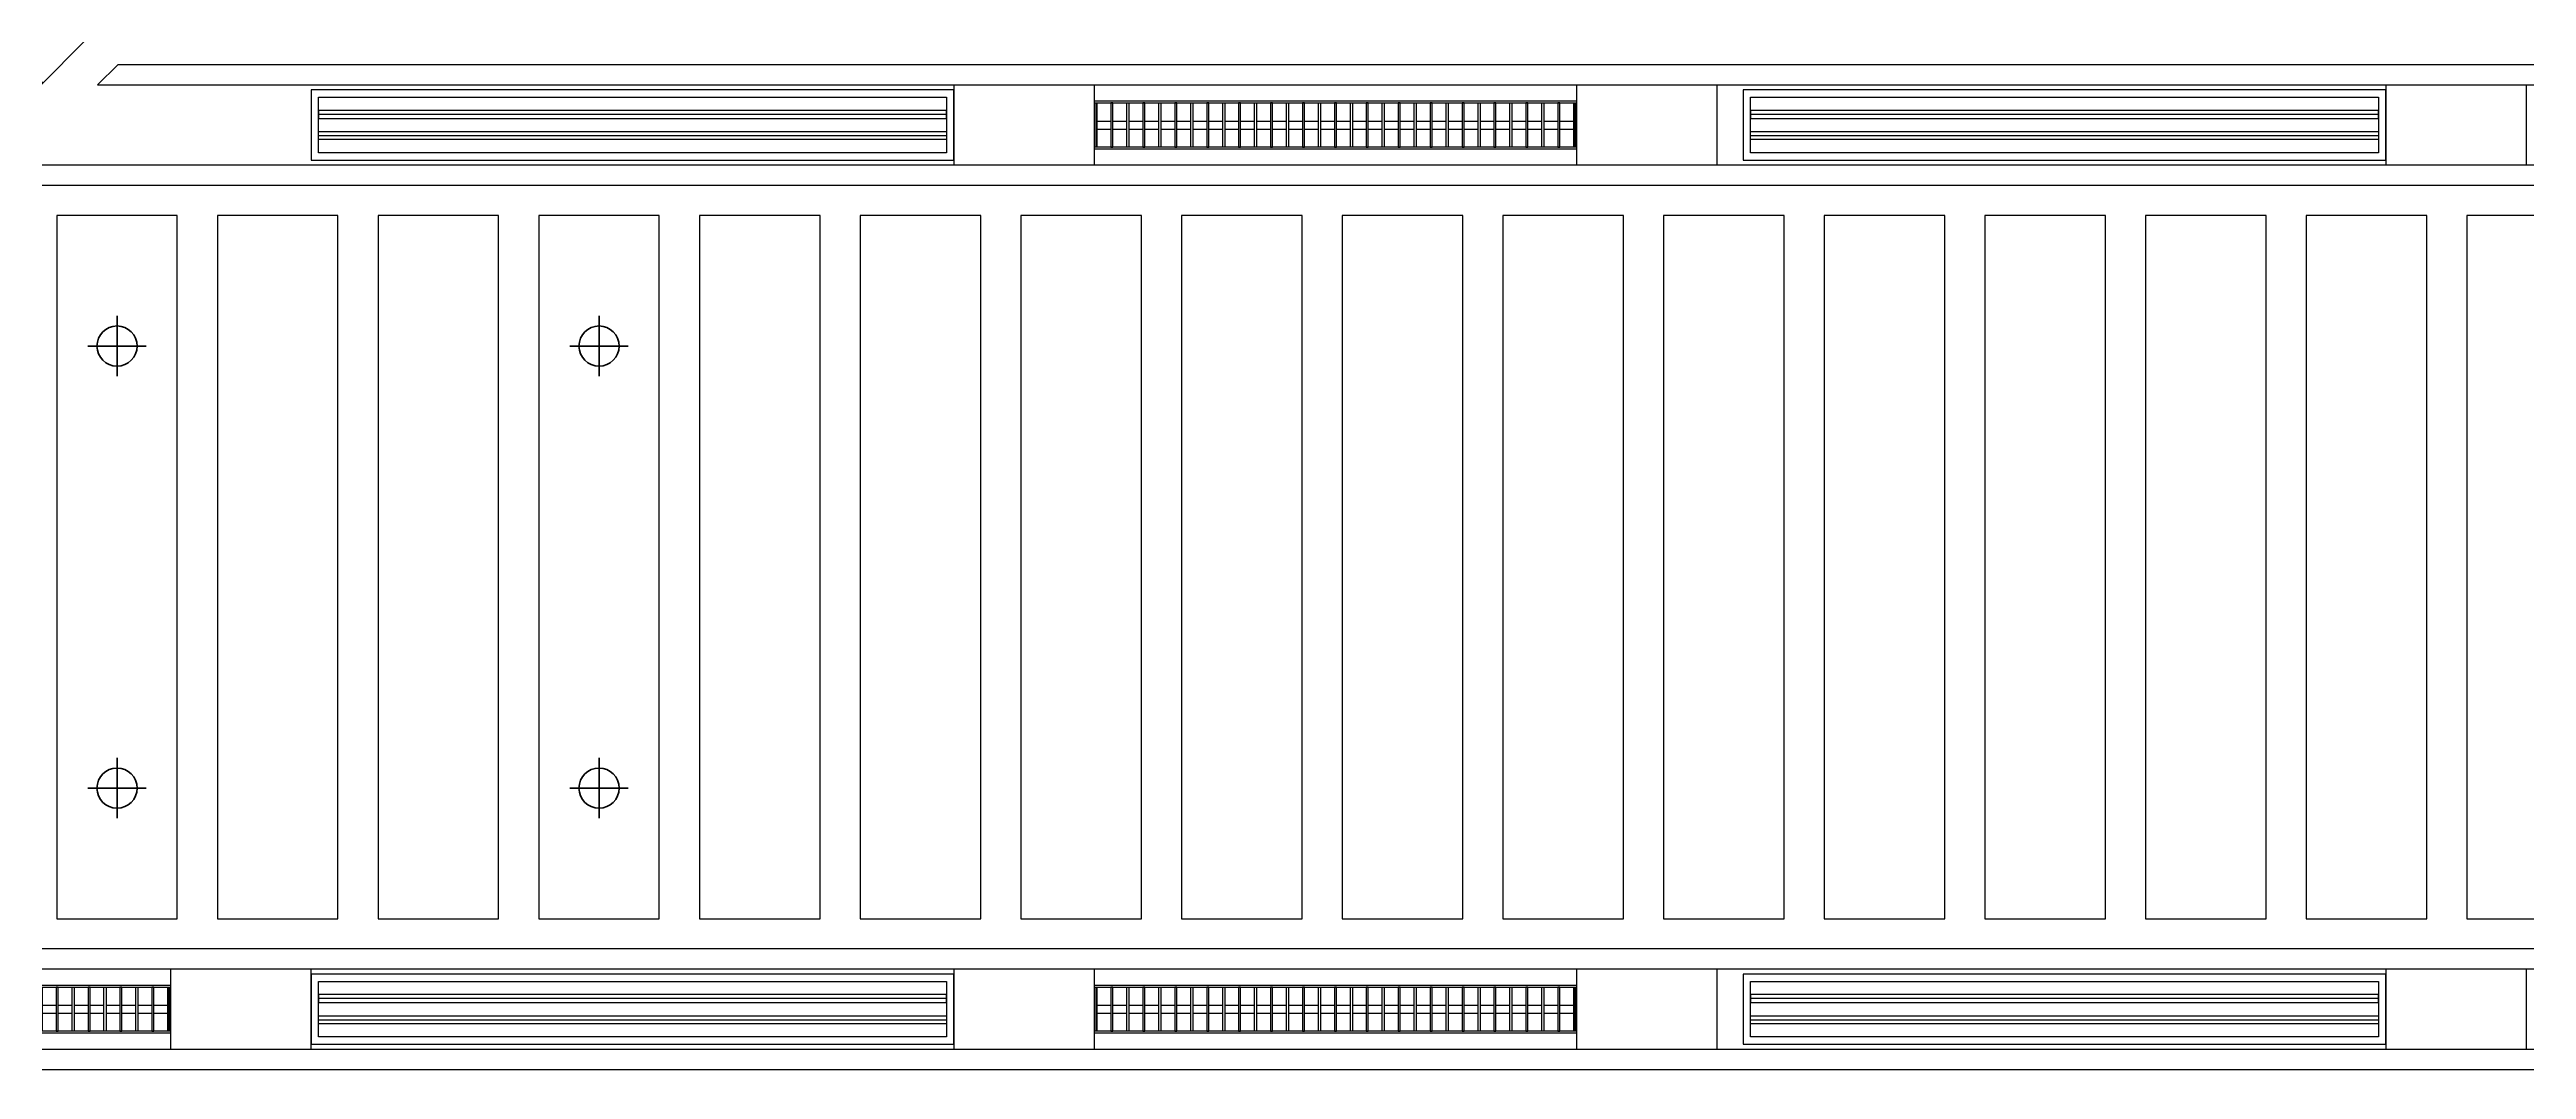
# Model space of a CAD drawing. Header units: millimetres. Extents: x -920231 to -841213, y -17301 to 22361.
# Drawn here: x -880432 to -874266, y -9141 to -6603 of the extents above; entities that cross this region are included whole.
import ezdxf
from ezdxf.enums import TextEntityAlignment as Align
from ezdxf.xclip import XClip

# ---------------------------------------------------------------- set-up
doc = ezdxf.new("R2010")
doc.units = ezdxf.units.MM
doc.header["$XCLIPFRAME"] = 0
for name, color, linetype in [('000 - WIPEOUT', 250, 'Continuous'), ('001 - ASCESSORIES', 251, 'Continuous'), ('A04_TUBE SERIES', 2, 'Continuous'), ('A11_ALU.SOLID SHEET', 2, 'Continuous')]:
    doc.layers.add(name, color=color, linetype=linetype)
for name, color, linetype, lineweight in [('008 - LIGHTING', 1, 'Continuous', 9), ('A-DETL-GENF', 2, 'Continuous', 35), ('A-WALL-FNSH', 2, 'Continuous', 35), ('A-WALL-PATT', 1, 'Continuous', 35), ('E-LITE-EQPM', 2, 'Continuous', 35)]:
    doc.layers.add(name, color=color, linetype=linetype, lineweight=lineweight)
pattern_1 = [(45, (0, 0), (-212.13203, 212.13203), []), (135, (0, 0), (-212.13203, -212.13203), [])]

# ---------------------------------------------------------------- blocks, each defined once
blk = doc.blocks.new('*U1357')
blk.add_wipeout([(-25, 0), (25, 0), (25, 12752), (-25, 12752)]).dxf.layer = '000 - WIPEOUT'
at = {"layer": 'A04_TUBE SERIES', "color": 0}
blk.add_lwpolyline([(-25, 0), (25, 0), (25, 12752), (-25, 12752)], close=True, dxfattribs=at)
at = {"layer": 'Defpoints', "color": 250, "flags": 1}
blk.add_attdef('EXTR.OVL-LENGTH_', (-33.1, -9), '', height=5, dxfattribs=at)
blk = doc.blocks.new('*U1348')
at = {"layer": '001 - ASCESSORIES', "color": 0, "linetype": 'ByBlock'}
blk.add_lwpolyline([(800, 87.5), (-800, 87.5), (-800, -87.5), (800, -87.5)], close=True, dxfattribs=at)
at = {"layer": '001 - ASCESSORIES', "linetype": 'ByBlock'}
for points in [[(-781.5, 69), (781.5, 69), (781.5, -69), (-781.5, -69)], [(781.5, 36.3), (-781.5, 36.3), (-781.5, 16.3), (781.5, 16.3)], [(-781.5, -16.3), (781.5, -16.3), (781.5, -36.3), (-781.5, -36.3)]]:
    blk.add_lwpolyline(points, close=True, dxfattribs=at)
for points in [[(781.5, 26.3), (-781.5, 26.3)], [(-781.5, -26.3), (781.5, -26.3)]]:
    blk.add_lwpolyline(points, dxfattribs=at)
blk = doc.blocks.new('*U1351')
at = {"color": 1}
blk.add_wipeout([(600, -60), (-600, -60), (-600, 60), (600, 60)], dxfattribs=at).dxf.layer = '000 - WIPEOUT'
at = {"layer": '001 - ASCESSORIES', "color": 0}
blk.add_lwpolyline([(600, -60), (-600, -60), (-600, 60), (600, 60)], close=True, dxfattribs=at)
at = {"layer": '001 - ASCESSORIES'}
for points in [[(-593.5, -55), (-598.5, -55), (-598.5, 55), (-593.5, 55)], [(595, -55), (-595, -55), (-595, 55), (595, 55)], [(-558.8, -55), (-553.8, -55), (-553.8, 55), (-558.8, 55)], [(-514, -55), (-519, -55), (-519, 55), (-514, 55)], [(-479.3, -55), (-474.3, -55), (-474.3, 55), (-479.3, 55)], [(-434.6, -55), (-439.6, -55), (-439.6, 55), (-434.6, 55)], [(-399.8, -55), (-394.8, -55), (-394.8, 55), (-399.8, 55)], [(-355.1, -55), (-360.1, -55), (-360.1, 55), (-355.1, 55)], [(-320.4, -55), (-315.4, -55), (-315.4, 55), (-320.4, 55)], [(-275.6, -55), (-280.6, -55), (-280.6, 55), (-275.6, 55)], [(-240.9, -55), (-235.9, -55), (-235.9, 55), (-240.9, 55)], [(-196.2, -55), (-201.2, -55), (-201.2, 55), (-196.2, 55)], [(-161.4, -55), (-156.4, -55), (-156.4, 55), (-161.4, 55)], [(-116.7, -55), (-121.7, -55), (-121.7, 55), (-116.7, 55)], [(-82, -55), (-77, -55), (-77, 55), (-82, 55)], [(-37.2, -55), (-42.2, -55), (-42.2, 55), (-37.2, 55)], [(-2.5, -55), (2.5, -55), (2.5, 55), (-2.5, 55)], [(42.2, -55), (37.2, -55), (37.2, 55), (42.2, 55)], [(77, -55), (82, -55), (82, 55), (77, 55)], [(121.7, -55), (116.7, -55), (116.7, 55), (121.7, 55)], [(156.4, -55), (161.4, -55), (161.4, 55), (156.4, 55)], [(201.2, -55), (196.2, -55), (196.2, 55), (201.2, 55)], [(235.9, -55), (240.9, -55), (240.9, 55), (235.9, 55)], [(280.6, -55), (275.6, -55), (275.6, 55), (280.6, 55)], [(315.4, -55), (320.4, -55), (320.4, 55), (315.4, 55)], [(360.1, -55), (355.1, -55), (355.1, 55), (360.1, 55)], [(394.8, -55), (399.8, -55), (399.8, 55), (394.8, 55)], [(439.6, -55), (434.6, -55), (434.6, 55), (439.6, 55)], [(474.3, -55), (479.3, -55), (479.3, 55), (474.3, 55)], [(519, -55), (514, -55), (514, 55), (519, 55)], [(553.8, -55), (558.8, -55), (558.8, 55), (553.8, 55)], [(598.5, -55), (593.5, -55), (593.5, 55), (598.5, 55)]]:
    blk.add_lwpolyline(points, close=True, dxfattribs=at)
for points in [[(-593.5, 10), (-558.8, 10)], [(-553.8, 10), (-519, 10)], [(-514, 10), (-479.3, 10)], [(-474.3, 10), (-439.6, 10)], [(-434.6, 10), (-399.8, 10)], [(-394.8, 10), (-360.1, 10)], [(-355.1, 10), (-320.4, 10)], [(-315.4, 10), (-280.6, 10)], [(-275.6, 10), (-240.9, 10)], [(-235.9, 10), (-201.2, 10)], [(-196.2, 10), (-161.4, 10)], [(-156.4, 10), (-121.7, 10)], [(-116.7, 10), (-82, 10)], [(-77, 10), (-42.2, 10)], [(-37.2, 10), (-2.5, 10)], [(2.5, 10), (37.2, 10)], [(42.2, 10), (77, 10)], [(82, 10), (116.7, 10)], [(121.7, 10), (156.4, 10)], [(161.4, 10), (196.2, 10)], [(201.2, 10), (235.9, 10)], [(240.9, 10), (275.6, 10)], [(280.6, 10), (315.4, 10)], [(320.4, 10), (355.1, 10)], [(360.1, 10), (394.8, 10)], [(399.8, 10), (434.6, 10)], [(439.6, 10), (474.3, 10)], [(479.3, 10), (514, 10)], [(519, 10), (553.8, 10)], [(558.8, 10), (593.5, 10)], [(-593.5, -10), (-558.8, -10)], [(-553.8, -10), (-519, -10)], [(-514, -10), (-479.3, -10)], [(-474.3, -10), (-439.6, -10)], [(-434.6, -10), (-399.8, -10)], [(-394.8, -10), (-360.1, -10)], [(-355.1, -10), (-320.4, -10)], [(-315.4, -10), (-280.6, -10)], [(-275.6, -10), (-240.9, -10)], [(-235.9, -10), (-201.2, -10)], [(-196.2, -10), (-161.4, -10)], [(-156.4, -10), (-121.7, -10)], [(-116.7, -10), (-82, -10)], [(-77, -10), (-42.2, -10)], [(-37.2, -10), (-2.5, -10)], [(2.5, -10), (37.2, -10)], [(42.2, -10), (77, -10)], [(82, -10), (116.7, -10)], [(121.7, -10), (156.4, -10)], [(161.4, -10), (196.2, -10)], [(201.2, -10), (235.9, -10)], [(240.9, -10), (275.6, -10)], [(280.6, -10), (315.4, -10)], [(320.4, -10), (355.1, -10)], [(360.1, -10), (394.8, -10)], [(399.8, -10), (434.6, -10)], [(439.6, -10), (474.3, -10)], [(479.3, -10), (514, -10)], [(519, -10), (553.8, -10)], [(558.8, -10), (593.5, -10)]]:
    blk.add_lwpolyline(points, dxfattribs=at)
blk = doc.blocks.new('*U1408')
blk.add_point((0, 0))
at = {"layer": 'Defpoints', "color": 250}
blk.add_text('AL.SHEET-HAT-TYPE-C', height=7, rotation=270, dxfattribs=at).set_placement((15, 0), align=Align.BOTTOM_CENTER)
blk.add_wipeout([(0, -100), (350, -100), (350, 100), (0, 100)]).dxf.layer = '000 - WIPEOUT'
at = {"layer": 'A11_ALU.SOLID SHEET', "color": 0}
blk.add_lwpolyline([(0, -100), (350, -100), (350, 100), (0, 100)], close=True, dxfattribs=at)
blk = doc.blocks.new('*U1485')
at = {"color": 3}
for points in [[(-875, 5150), (875, 5150), (875, 4850), (-875, 4850)], [(-875, 4750), (875, 4750), (875, 4450), (-875, 4450)], [(-875, 4350), (875, 4350), (875, 4050), (-875, 4050)], [(-875, 3950), (875, 3950), (875, 3650), (-875, 3650)], [(-875, 3550), (875, 3550), (875, 3250), (-875, 3250)], [(-875, 3150), (875, 3150), (875, 2850), (-875, 2850)], [(-875, 2750), (875, 2750), (875, 2450), (-875, 2450)], [(-875, 2350), (875, 2350), (875, 2050), (-875, 2050)], [(-875, 1950), (875, 1950), (875, 1650), (-875, 1650)], [(-875, 1550), (875, 1550), (875, 1250), (-875, 1250)], [(-875, 1150), (875, 1150), (875, 850), (-875, 850)], [(-875, 750), (875, 750), (875, 450), (-875, 450)], [(-875, 350), (875, 350), (875, 50), (-875, 50)], [(-875, -50), (875, -50), (875, -350), (-875, -350)], [(-875, -450), (875, -450), (875, -750), (-875, -750)], [(-875, -850), (875, -850), (875, -1150), (-875, -1150)]]:
    blk.add_wipeout(points, dxfattribs=at).dxf.layer = '000 - WIPEOUT'
at = {"layer": 'A11_ALU.SOLID SHEET', "color": 0, "linetype": 'ByBlock'}
for points in [[(-875, 4850), (875, 4850), (875, 5150), (-875, 5150)], [(-875, 4450), (875, 4450), (875, 4750), (-875, 4750)], [(-875, 4050), (875, 4050), (875, 4350), (-875, 4350)], [(-875, 3650), (875, 3650), (875, 3950), (-875, 3950)], [(-875, 3250), (875, 3250), (875, 3550), (-875, 3550)], [(-875, 2850), (875, 2850), (875, 3150), (-875, 3150)], [(-875, 2450), (875, 2450), (875, 2750), (-875, 2750)], [(-875, 2050), (875, 2050), (875, 2350), (-875, 2350)], [(-875, 1650), (875, 1650), (875, 1950), (-875, 1950)], [(-875, 1250), (875, 1250), (875, 1550), (-875, 1550)], [(-875, 850), (875, 850), (875, 1150), (-875, 1150)], [(-875, 450), (875, 450), (875, 750), (-875, 750)], [(-875, 50), (875, 50), (875, 350), (-875, 350)], [(-875, -350), (875, -350), (875, -50), (-875, -50)], [(-875, -750), (875, -750), (875, -450), (-875, -450)], [(-875, -1150), (875, -1150), (875, -850), (-875, -850)]]:
    blk.add_lwpolyline(points, close=True, dxfattribs=at)
blk = doc.blocks.new('*U1358')
blk.add_wipeout([(-25, 0), (25, 0), (25, 10860.2), (-25, 10910.2)]).dxf.layer = '000 - WIPEOUT'
at = {"layer": 'A04_TUBE SERIES', "color": 0}
blk.add_lwpolyline([(-25, 0), (25, 0), (25, 10860.2), (-25, 10910.2)], close=True, dxfattribs=at)
at = {"layer": 'Defpoints', "color": 250, "flags": 1}
blk.add_attdef('EXTR.OVL-LENGTH_', (-33.1, -9), '', height=5, dxfattribs=at)
blk = doc.blocks.new('*U1359')
blk.add_wipeout([(-25, 0), (25, 0), (25, 10610.2), (-25, 10660.2)]).dxf.layer = '000 - WIPEOUT'
at = {"layer": 'A04_TUBE SERIES', "color": 0}
blk.add_lwpolyline([(-25, 0), (25, 0), (25, 10610.2), (-25, 10660.2)], close=True, dxfattribs=at)
at = {"layer": 'Defpoints', "color": 250, "flags": 1}
blk.add_attdef('EXTR.OVL-LENGTH_', (-33.1, -9), '', height=5, dxfattribs=at)
blk = doc.blocks.new('*U1512')
at = {"layer": 'A11_ALU.SOLID SHEET', "color": 1}
for p in [(-133499, -10370), (-131949, -10370), (-129934, -10370), (-135449, -12570), (-133499, -12570), (-131949, -12570), (-129934, -12570)]:
    blk.add_blockref('*U1408', p, dxfattribs=at)
at = {"layer": 'A11_ALU.SOLID SHEET', "linetype": 'ByBlock', "rotation": 90}
blk.add_blockref('*U1485', (-130582, -11470), dxfattribs=at)
at = {"layer": '008 - LIGHTING'}
for name, p in [('*U1348', (-134299, -10370)), ('*U1348', (-130734, -10370)), ('*U1351', (-132549, -10370)), ('*U1351', (-136049, -12570)), ('*U1348', (-134299, -12570)), ('*U1351', (-132549, -12570)), ('*U1348', (-130734, -12570))]:
    blk.add_blockref(name, p, dxfattribs=at)
at = {"layer": 'A04_TUBE SERIES', "linetype": 'ByBlock'}
for name, p, rotation in [('*U1359', (-124970, -10245), 89.99999999999999), ('*U1358', (-124970, -10495), 89.99999999999999), ('*U1357', (-137722, -12445), 270), ('*U1357', (-137722, -12695), 270)]:
    blk.add_blockref(name, p, dxfattribs=dict(at, rotation=rotation))
blk = doc.blocks.new('LGF_DL_SAA_LowPower_DL1a - LGF_DL_SAA_LowPower_DL1a-8832329-4130-01 MULTI-PURPOSE LEVEL - REFLECTED CEILING PLAN')
at = {"layer": 'A-DETL-GENF'}
for p, q in [((0, 75), (0, -75)), ((72.5, 0), (-72.5, 0))]:
    blk.add_line(p, q, dxfattribs=at)
blk.add_circle((0, 0), 50, dxfattribs=at)
blk = doc.blocks.new('C-1-PP19-AR-4130-01-B_20250829-225100_EXLIGHT')
at = {"layer": 'E-LITE-EQPM', "extrusion": (0, 0, -1), "rotation": 180}
for p in [(135582, -10920), (134382, -10920), (135582, -12020), (134382, -12020)]:
    blk.add_blockref('LGF_DL_SAA_LowPower_DL1a - LGF_DL_SAA_LowPower_DL1a-8832329-4130-01 MULTI-PURPOSE LEVEL - REFLECTED CEILING PLAN', p, dxfattribs=at)

msp = doc.modelspace()

# ---------------------------------------------------------------- block references
ref = msp.add_blockref('*U1512', (-744682.4, 3579))
XClip(ref).set_block_clipping_path([(-170955.001718735, -20880.0077451951), (-101425.4223389953, 14393.0014498747)])

# ---------------------------------------------------------------- next in the draw order: hatches: boundary and pattern name
at = {"layer": 'A-WALL-PATT', "lineweight": 9}
h = msp.add_hatch(dxfattribs=at)
h.set_pattern_fill('FP_3', color=256, style=0, pattern_type=2)
h.set_pattern_definition(pattern_1)
h.paths.add_polyline_path([(-881268.8, -7505.8), (-870734, 3029), (-870804.7, 3029), (-881339.5, -7505.8)])
h = msp.add_hatch(dxfattribs=at)
h.set_pattern_fill('FP_3', color=256, style=0, pattern_type=2)
h.set_pattern_definition(pattern_1)
h.paths.add_polyline_path([(-881289.5, -7455.8), (-881218.8, -7455.8), (-870734, 3029), (-870804.7, 3029), (-880711.9, -6878.2)])

# ---------------------------------------------------------------- next in the draw order: linework, layer by layer
at = {"layer": 'A-WALL-FNSH', "color": 250}
for q in [(-881268.8, -7505.8), (-881218.8, -7455.8)]:
    msp.add_line((-870734, 3029), q, dxfattribs=at)

# ---------------------------------------------------------------- next in the draw order: block references
ref = msp.add_blockref('C-1-PP19-AR-4130-01-B_20250829-225100_EXLIGHT', (-744682.4, 3579))
XClip(ref).set_block_clipping_path([(-170955.001718735, -20880.0077451951), (-101425.4223389953, 14393.0014498747)])

doc.saveas('drawing.dxf')
